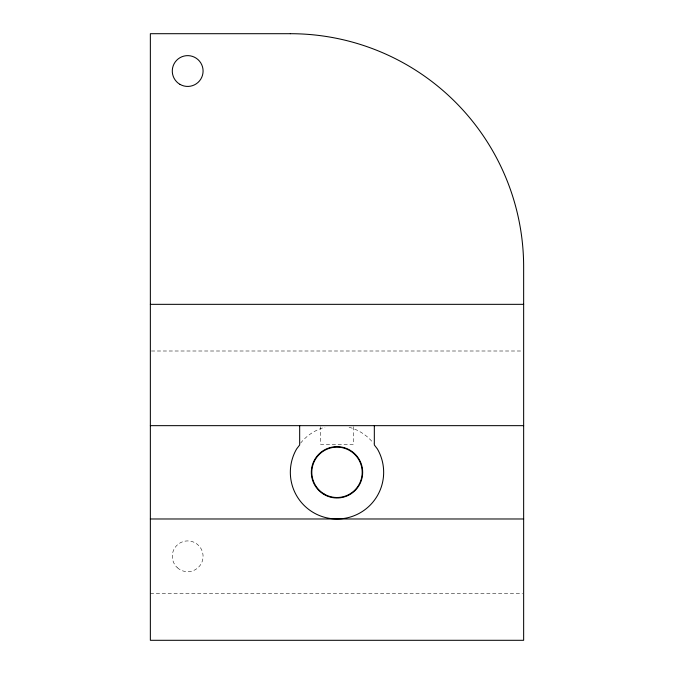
<?xml version="1.0" encoding="UTF-8"?>
<svg xmlns="http://www.w3.org/2000/svg" width="674" height="674" viewBox="0 0 674 674"><rect width="100%" height="100%" fill="white"/><g stroke="black" fill="none" stroke-linecap="round" stroke-linejoin="round"><path stroke-width="0.51" stroke-dasharray="3.37 2.53" d="M151.406 351.002L522.594 351.002M150.353 593.642L522.594 593.642M353.328 426.693L353.328 444.318L320.672 444.318L320.672 426.693M300.612 443.104A46.658 46.658 0 0 1 324.927 427.249M349.073 427.249A46.658 46.658 0 0 1 373.388 443.104M177.363 567.735A15.401 15.401 0 0 0 202.739 559.53A15.401 15.401 0 0 0 182.94 541.66A15.401 15.401 0 0 0 177.363 567.735"/><path stroke-width="1.01" d="M150.353 304.336L523.647 304.336M150.353 425.656L523.647 425.656M150.353 518.98L523.647 518.98M374.331 425.656L374.331 444.975L377.406 448.985A46.658 46.658 0 0 1 337 518.98A46.658 46.658 0 0 1 296.594 448.985L299.669 444.975L299.669 425.656M290.342 33.7L150.353 33.7L150.353 640.3L523.647 640.3L523.647 267.005A233.305 233.305 0 0 0 290.342 33.7M179.983 84.368A15.401 15.401 0 0 0 203.085 71.031A15.401 15.401 0 0 0 179.983 57.694A15.401 15.401 0 0 0 179.983 84.368M324.405 494.143A25.199 25.199 0 0 0 362.199 472.322A25.199 25.199 0 0 0 324.405 450.493A25.199 25.199 0 0 0 324.405 494.143M324.169 494.548A25.663 25.663 0 0 0 362.663 472.322A25.663 25.663 0 0 0 324.169 450.089A25.663 25.663 0 0 0 324.169 494.548"/></g></svg>
